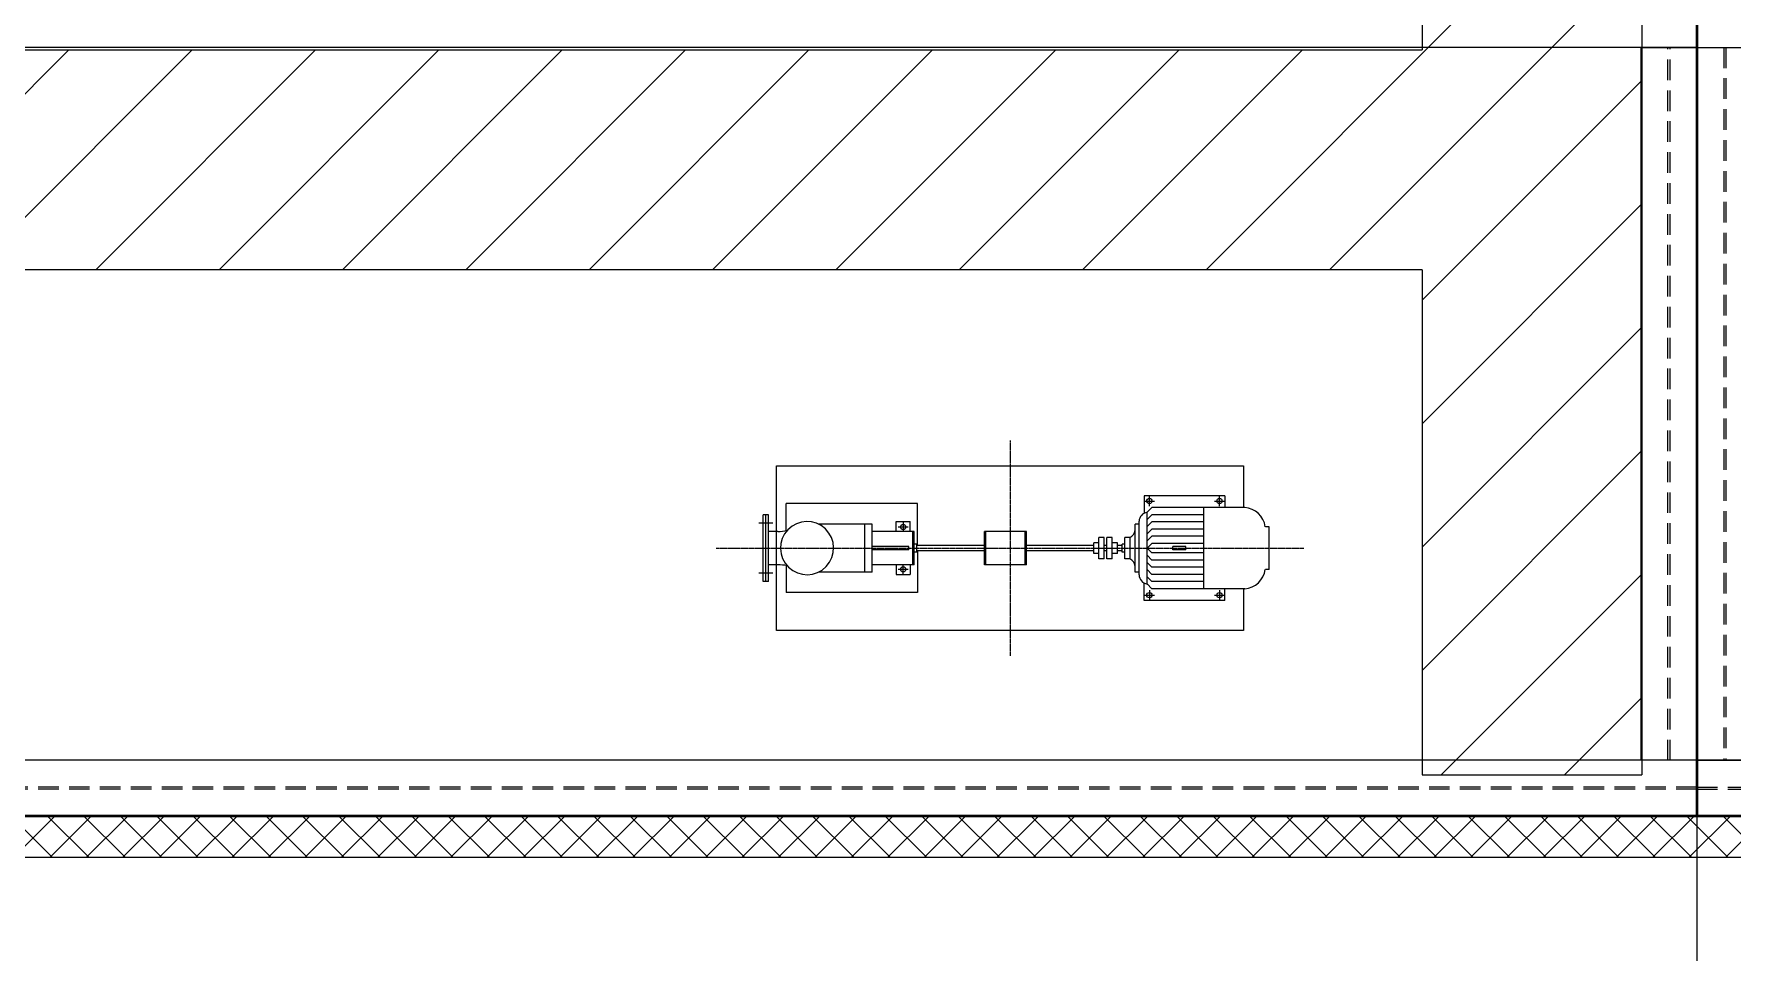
# Model space of a CAD drawing. Header units: millimetres. Extents: x -300 to 383236, y -195106 to -144646.
# Drawn here: x 22940 to 29121, y -180197 to -176856 of the extents above; entities that cross this region are included whole.
import ezdxf

# ---------------------------------------------------------------- set-up
doc = ezdxf.new("R2010")
doc.units = ezdxf.units.MM
doc.header["$LTSCALE"] = 60
for name, pattern in [('CENTER', [2, 1.25, -0.25, 0.25, -0.25]), ('CENTER2', [28.575, 19.05, -3.175, 3.175, -3.175]), ('HIDDEN', [0.375, 0.25, -0.125])]:
    doc.linetypes.add(name, pattern=pattern)
for name, color, linetype in [('1CEN', 20, 'CENTER'), ('1ST FL_SIDE-WALL', 8, 'Continuous'), ('CENTER', 1, 'CENTER2'), ('CONTAINER', 2, 'Continuous')]:
    doc.layers.add(name, color=color, linetype=linetype)
doc.layers.add('EQUIPMENT', color=253, linetype='Continuous', lineweight=0)

# ---------------------------------------------------------------- blocks, each defined once
blk = doc.blocks.new('A$C44261593')
h = blk.add_hatch()
h.set_pattern_fill('ANSI31', color=253, scale=100)
h.set_pattern_definition([(45, (0, -50460), (-224.5064, 224.5064), [])])
edge = h.paths.add_edge_path()
edge.add_line((-58347, -14256), (-58347, -14056))
edge.add_line((-58347, -14056), (-57547, -14056))
edge.add_line((-57547, -14056), (-57547, -15056))
edge.add_line((-57547, -15056), (-60547, -15056))
edge.add_line((-60547, -15056), (-60547, -31056))
edge.add_line((-60547, -31056), (-57647, -31056))
edge.add_line((-57647, -31056), (-57647, -32268))
edge.add_line((-57647, -32268), (-43347, -32268))
edge.add_line((-43347, -32268), (-43347, -29256))
edge.add_line((-43347, -29256), (-34347, -29256))
edge.add_line((-34347, -29256), (-34347, -14206))
edge.add_line((-34347, -14206), (-33547, -14206))
edge.add_line((-33547, -14206), (-33547, -29256))
edge.add_line((-33547, -29256), (-30497, -29256))
edge.add_line((-30497, -29256), (-30497, -30056))
edge.add_line((-30497, -30056), (-30547, -30056))
edge.add_line((-30547, -30056), (-30547, -34906))
edge.add_line((-30547, -34906), (-30569.2, -34906))
edge.add_arc((-31589.7, -35133.7), 1045.6, 12.57767, 76.57873)
edge.add_line((-31347, -34116.7), (-31347, -30056))
edge.add_line((-31347, -30056), (-42547, -30056))
edge.add_line((-42547, -30056), (-42547, -34906))
edge.add_line((-42547, -34906), (-43347, -34906))
edge.add_line((-43347, -34906), (-43347, -33068))
edge.add_line((-43347, -33068), (-57647, -33068))
edge.add_line((-57647, -33068), (-57647, -34906))
edge.add_line((-57647, -34906), (-58447, -34906))
edge.add_line((-58447, -34906), (-58447, -31856))
edge.add_line((-58447, -31856), (-66197, -31856))
edge.add_line((-66197, -31856), (-66197, -31056))
edge.add_line((-66197, -31056), (-61347, -31056))
edge.add_line((-61347, -31056), (-61347, -14256))
edge.add_line((-61347, -14256), (-58347, -14256))
at = {"color": 253}
for p, q in [((-43347, -29256), (-43347, -32268)), ((-42547, -30056), (-42547, -34906)), ((-57647, -32268), (-43347, -32268)), ((-43347, -33068), (-57647, -33068)), ((-43347, -33068), (-43347, -34906)), ((-43347, -34906), (-42547, -34906))]:
    blk.add_line(p, q, dxfattribs=at)
blk = doc.blocks.new('15M')
at = {"linetype": 'HIDDEN', "ltscale": 5}
for p, q in [((-110087.1, -152171.1), (-95087.1, -152171.1)), ((-110087.1, -152178.6), (-95087.1, -152178.6)), ((-109989.3, -152276.4), (-109989.3, -154870.4)), ((-109981.8, -152276.4), (-109981.8, -154870.4))]:
    blk.add_line(p, q, dxfattribs=at)
for points in [[(-110087.1, -152276.4), (-95087.1, -152276.4), (-95087.1, -152073.4), (-110087.1, -152073.4)], [(-109884.1, -154870.4), (-110087.1, -154870.4), (-110087.1, -152276.4), (-109884.1, -152276.4)], [(-110087.1, -154870.4), (-95087.1, -154870.4), (-95087.1, -155073.4), (-110087.1, -155073.4)]]:
    blk.add_lwpolyline(points, close=True)
blk = doc.blocks.new('6M')
at = {"linetype": 'HIDDEN', "ltscale": 5}
for p, q in [((-110087.1, -162157.8), (-104087.1, -162157.8)), ((-110087.1, -162165.3), (-104087.1, -162165.3)), ((-109989.3, -162263), (-109989.3, -164857)), ((-109981.8, -162263), (-109981.8, -164857)), ((-104192.3, -162263), (-104192.3, -164857)), ((-104184.8, -162263), (-104184.8, -164857)), ((-110087.1, -164954.8), (-104087.1, -164954.8)), ((-110087.1, -164962.3), (-104087.1, -164962.3))]:
    blk.add_line(p, q, dxfattribs=at)
for points in [[(-110087.1, -162263), (-104087.1, -162263), (-104087.1, -162060), (-110087.1, -162060)], [(-109884.1, -164857), (-110087.1, -164857), (-110087.1, -162263), (-109884.1, -162263)], [(-104290.1, -164857), (-104087.1, -164857), (-104087.1, -162263), (-104290.1, -162263)], [(-110087.1, -164857), (-104087.1, -164857), (-104087.1, -165060), (-110087.1, -165060)]]:
    blk.add_lwpolyline(points, close=True)

msp = doc.modelspace()

# ---------------------------------------------------------------- hatches: boundary and pattern name
at = {"layer": '1ST FL_SIDE-WALL'}
h = msp.add_hatch(dxfattribs=at)
h.set_pattern_fill('ANSI37', color=252, scale=750, angle=-90)
h.set_pattern_definition([(315, (0, 0), (66.29126, 66.29126), []), (45, (0, 0), (-66.29126, 66.29126), [])])
h.paths.add_polyline_path([(4993, -179702.1), (4993, -158702.1), (40993, -158702.1), (40993, -173702.1), (46993, -173702.1), (46993, -176702.1), (55993, -176702.1), (55993, -176552.1), (47143, -176552.1), (47143, -173552.1), (41143, -173552.1), (41143, -158552.1), (4843, -158552.1), (4843, -179852.1), (37843, -179852.1), (37843, -185852.1), (56143, -185852.1), (56143, -179702.1), (55993, -179702.1), (55993, -185702.1), (37993, -185702.1), (37993, -179702.1)])

# ---------------------------------------------------------------- linework, layer by layer
at = {"layer": '1CEN', "color": 1, "ltscale": 50}
for p, q in [((28993, -154202.1), (28993, -183702.1)), ((3993, -179702.1), (56993, -179702.1))]:
    msp.add_line(p, q, dxfattribs=at)
at = {"layer": '1ST FL_SIDE-WALL', "color": 3}
msp.add_lwpolyline([(55993, -176702.1), (55993, -176552.1), (47143, -176552.1), (47143, -173552.1), (41143, -173552.1), (41143, -158552.1), (4843, -158552.1), (4843, -179852.1), (37843, -179852.1), (37843, -185852.1), (56143, -185852.1), (56143, -179702.1), (55993, -179702.1), (55993, -185702.1), (37993, -185702.1), (37993, -179702.1), (4993, -179702.1), (4993, -158702.1), (40993, -158702.1), (40993, -173702.1), (46993, -173702.1), (46993, -176702.1), (55993, -176702.1)], dxfattribs=at)
at = {"layer": 'CENTER', "color": 253, "ltscale": 0.001}
for p, q in [((26493, -178335.8), (26493, -179118.5)), ((25423.5, -178727.1), (27562.5, -178727.1))]:
    msp.add_line(p, q, dxfattribs=at)
at = {"layer": 'CONTAINER', "const_width": 10}
for points in [[(13993, -179702.1), (28993, -179702.1), (28993, -176702.1), (13993, -176702.1)], [(28993, -179702.1), (34993, -179702.1), (34993, -176702.1), (28993, -176702.1)]]:
    msp.add_lwpolyline(points, close=True, dxfattribs=at)
at = {"layer": 'EQUIPMENT', "color": 253}
for p, q in [((27274.8, -178536.7), (26981, -178536.7)), ((26981, -178536.7), (26981, -178600.2)), ((27000.4, -178574.1), (27000.4, -178537.9)), ((27255.4, -178574.1), (27255.4, -178537.9)), ((27274.8, -178536.7), (27274.8, -178579.4)), ((25613.9, -178606.2), (25594.6, -178606.2)), ((25594.6, -178848), (25594.6, -178606.2)), ((25604.3, -178848), (25604.3, -178606.2)), ((25613.9, -178848), (25613.9, -178606.2)), ((26156.5, -178565.3), (25677.8, -178565.3)), ((25677.8, -178665.3), (25677.8, -178565.3)), ((26156.5, -178717.5), (26156.5, -178565.3)), ((26982.3, -178556), (27018.5, -178556)), ((27009, -178579.4), (26991.8, -178596.7)), ((26991.8, -178857.6), (26991.8, -178596.7)), ((27009, -178605.5), (26991.8, -178622.8)), ((27347.4, -178579.4), (27009, -178579.4)), ((27198.3, -178605.5), (27009, -178605.5)), ((27198.3, -178874.8), (27198.3, -178579.4)), ((27237.4, -178556), (27273.5, -178556)), ((25629.8, -178636.4), (25578.3, -178636.4)), ((25648, -178666.7), (25613.9, -178666.7)), ((25991.6, -178639.8), (25795.9, -178639.8)), ((25964.7, -178814.5), (25964.7, -178639.8)), ((25991.6, -178814.5), (25991.6, -178639.8)), ((26143.9, -178666.7), (25991.6, -178666.7)), ((26078.8, -178666.7), (26078.8, -178630.8)), ((26078.8, -178630.8), (26129.7, -178630.8)), ((26086.1, -178650.2), (26122.3, -178650.2)), ((26104.2, -178632.1), (26104.2, -178668.3)), ((26129.7, -178666.7), (26129.7, -178630.8)), ((26139.1, -178787.6), (26139.1, -178666.7)), ((26143.9, -178787.6), (26143.9, -178666.7)), ((26552.5, -178666.7), (26400.2, -178666.7)), ((26400.2, -178787.6), (26400.2, -178666.7)), ((26405, -178787.6), (26405, -178666.7)), ((26547.7, -178787.6), (26547.7, -178666.7)), ((26552.5, -178787.6), (26552.5, -178666.7)), ((26962.8, -178640), (26948.3, -178640)), ((26948.3, -178814.3), (26948.3, -178640)), ((26962.8, -178824.8), (26962.8, -178629.5)), ((27009, -178631.6), (26991.8, -178648.9)), ((27009, -178657.7), (26991.8, -178674.9)), ((27198.3, -178631.6), (27009, -178631.6)), ((27198.3, -178657.7), (27009, -178657.7)), ((27436.8, -178649.4), (27422.3, -178649.4)), ((27436.8, -178804.9), (27436.8, -178649.4)), ((26124.5, -178720.8), (25991.6, -178720.8)), ((26124.5, -178733.5), (25991.6, -178733.5)), ((26124.5, -178733.5), (26124.5, -178720.8)), ((26153.6, -178712.6), (26143.9, -178712.6)), ((26153.6, -178741.6), (26153.6, -178712.6)), ((26400.2, -178717.5), (26153.6, -178717.5)), ((26400.2, -178736.8), (26153.6, -178736.8)), ((26156.5, -178736.8), (26156.5, -178889)), ((26797.5, -178717.5), (26552.5, -178717.5)), ((26797.5, -178736.8), (26552.5, -178736.8)), ((26797.5, -178746.5), (26797.5, -178707.8)), ((26816.8, -178707.8), (26797.5, -178707.8)), ((26836.2, -178688.4), (26816.8, -178688.4)), ((26816.8, -178765.8), (26816.8, -178688.4)), ((26836.2, -178765.8), (26836.2, -178688.4)), ((26845.8, -178717.5), (26836.2, -178717.5)), ((26845.8, -178736.8), (26836.2, -178736.8)), ((26865.2, -178688.4), (26845.8, -178688.4)), ((26845.8, -178765.8), (26845.8, -178688.4)), ((26865.2, -178765.8), (26865.2, -178688.4)), ((26884.5, -178707.8), (26865.2, -178707.8)), ((26884.5, -178746.5), (26884.5, -178707.8)), ((26900.7, -178717.5), (26884.5, -178717.5)), ((26900.7, -178736.8), (26884.5, -178736.8)), ((26900.7, -178741.6), (26900.7, -178712.6)), ((26910.3, -178712.6), (26900.7, -178712.6)), ((26929.7, -178688.4), (26910.3, -178688.4)), ((26910.3, -178765.8), (26910.3, -178688.4)), ((26929.7, -178765.8), (26929.7, -178688.4)), ((27009, -178683.8), (26991.8, -178701)), ((27009, -178709.9), (26991.8, -178727.1)), ((27009, -178744.4), (26991.8, -178727.1)), ((27198.3, -178683.8), (27009, -178683.8)), ((27198.3, -178709.9), (27009, -178709.9)), ((27085.2, -178733.5), (27085.2, -178720.8)), ((27132.4, -178720.8), (27085.2, -178720.8)), ((27132.4, -178733.5), (27085.2, -178733.5)), ((27132.4, -178733.5), (27132.4, -178720.8)), ((25648, -178787.6), (25613.9, -178787.6)), ((25677.8, -178789), (25677.8, -178889)), ((26143.9, -178787.6), (25991.6, -178787.6)), ((26078.8, -178787.6), (26078.8, -178823.4)), ((26104.2, -178822.2), (26104.2, -178786)), ((26129.7, -178787.6), (26129.7, -178823.4)), ((26153.6, -178741.6), (26143.9, -178741.6)), ((26552.5, -178787.6), (26400.2, -178787.6)), ((26816.8, -178746.5), (26797.5, -178746.5)), ((26836.2, -178765.8), (26816.8, -178765.8)), ((26865.2, -178765.8), (26845.8, -178765.8)), ((26884.5, -178746.5), (26865.2, -178746.5)), ((26910.3, -178741.6), (26900.7, -178741.6)), ((26929.7, -178765.8), (26910.3, -178765.8)), ((27009, -178770.5), (26991.8, -178753.2)), ((27009, -178796.6), (26991.8, -178779.3)), ((27198.3, -178744.4), (27009, -178744.4)), ((27198.3, -178770.5), (27009, -178770.5)), ((27198.3, -178796.6), (27009, -178796.6)), ((25629.8, -178817.8), (25578.3, -178817.8)), ((25613.9, -178848), (25594.6, -178848)), ((25991.6, -178814.5), (25795.9, -178814.5)), ((26078.8, -178823.4), (26129.7, -178823.4)), ((26086.1, -178804.1), (26122.3, -178804.1)), ((26962.8, -178814.3), (26948.3, -178814.3)), ((26981, -178917.6), (26981, -178854)), ((27009, -178822.7), (26991.8, -178805.4)), ((27009, -178848.8), (26991.8, -178831.5)), ((27009, -178874.8), (26991.8, -178857.6)), ((27198.3, -178822.7), (27009, -178822.7)), ((27198.3, -178848.8), (27009, -178848.8)), ((27436.8, -178804.9), (27422.3, -178804.9)), ((26156.5, -178889), (25677.8, -178889)), ((27274.8, -178917.6), (26981, -178917.6)), ((26982.3, -178898.3), (27018.5, -178898.3)), ((27000.4, -178880.2), (27000.4, -178916.4)), ((27347.4, -178874.8), (27009, -178874.8)), ((27237.4, -178898.3), (27273.5, -178898.3)), ((27255.4, -178880.2), (27255.4, -178916.4)), ((27274.8, -178917.6), (27274.8, -178874.8))]:
    msp.add_line(p, q, dxfattribs=at)
msp.add_lwpolyline([(27343, -178874.8), (27343, -179027.1), (25643, -179027.1), (25643, -178427.1), (27343, -178427.1), (27343, -178579.4)], dxfattribs=at)
for centre in [(27000.4, -178556), (27255.4, -178556), (26104.2, -178650.2), (26104.2, -178804.1), (27000.4, -178898.3), (27255.4, -178898.3)]:
    msp.add_circle(centre, 9.67, dxfattribs=at)
for centre, radius, start, end in [((26997.1, -178630.6), 34.4, 98.9175, 178.06286), ((27341.2, -178661.1), 81.9, 8.24439, 85.66324), ((25640.4, -178417.7), 249.1, 271.76095, 279.50973), ((25754.3, -178727.1), 96.7, 316.3471, 315.87213), ((26916.1, -178659.2), 32.2, 294.863, 354.87847), ((25640.4, -179036.6), 249.1, 80.49027, 88.23905), ((26916.1, -178795.1), 32.2, 5.12153, 65.137), ((26997.1, -178823.7), 34.4, 181.93714, 261.0825), ((27341.2, -178793.1), 81.9, 274.33676, 351.75561)]:
    msp.add_arc(centre, radius, start, end, dxfattribs=at)

# ---------------------------------------------------------------- block references
for name, p in [('A$C44261593', (71340, -144646.1)), ('6M', (139080, -14642.1))]:
    msp.add_blockref(name, p)
at = {"rotation": 180}
msp.add_blockref('15M', (-81094.1, -331775.5), dxfattribs=at)

doc.saveas('drawing.dxf')
